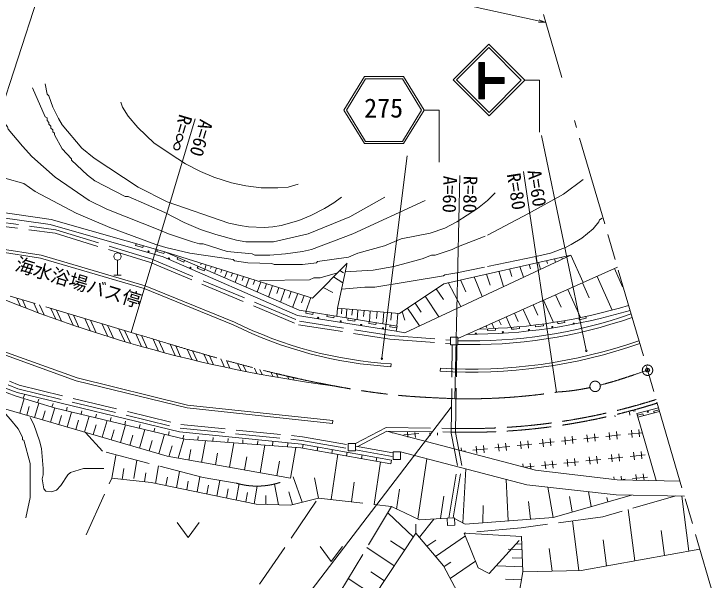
# Model space of a CAD drawing. Units: millimetres, scale not verified. Extents: x 40000 to 680000, y 20000 to 380000.
# Drawn here: x 477288 to 571478, y 243270 to 319511 of the extents above; entities that cross this region are included whole.
import ezdxf
from ezdxf.enums import TextEntityAlignment as Align

# ---------------------------------------------------------------- set-up
doc = ezdxf.new("R2010")
doc.units = ezdxf.units.MM
doc.header["$LTSCALE"] = 1000
doc.header["$PDMODE"] = 32
doc.header["$PDSIZE"] = 500
doc.linetypes.add('CHAIN', pattern=[18.5, 12, -1.5, 3.5, -1.5])
doc.linetypes.add('DASHED', pattern=[7.5, 6, -1.5])
for name, color, linetype, lineweight in [('M-BGD', 7, 'Continuous', 13), ('M-BMK', 2, 'CHAIN', 13), ('M-STR-HTXT', 7, 'Continuous', 13), ('M-STR-STRC', 7, 'Continuous', 13)]:
    doc.layers.add(name, color=color, linetype=linetype, lineweight=lineweight)
doc.layers.add('M-OTRS', color=6, linetype='Continuous')
doc.styles.add('ＭＳ ゴシック', font='')
doc.styles.get('ＭＳ ゴシック').set_extended_font_data('MS Gothic')

# ---------------------------------------------------------------- blocks, each defined once
blk = doc.blocks.new('バス停')
at = {"color": 7, "linetype": 'Continuous', "lineweight": 13}
for p, q in [((0, 2), (0, 0)), ((-0.5, 0), (0.5, 0))]:
    blk.add_line(p, q, dxfattribs=at)
blk.add_circle((0, 2.5), 0.5, dxfattribs=at)
blk = doc.blocks.new('畑')
at = {"color": 7, "linetype": 'Continuous', "lineweight": 13}
for p, q in [((-1.5, 2), (0, 0)), ((0, 0), (1.5, 2))]:
    blk.add_line(p, q, dxfattribs=at)
blk = doc.blocks.new('open_arrow')
at = {"color": 0, "linetype": 'Continuous', "lineweight": -2}
blk.add_lwpolyline([(7.5, 1.25), (0, 0), (7.5, -1.25)], dxfattribs=at)

msp = doc.modelspace()

# ---------------------------------------------------------------- hatches: boundary and pattern name
at = {"layer": 'M-STR-STRC'}
h = msp.add_hatch(dxfattribs=at)
h.set_pattern_fill('USER', color=256, style=0, pattern_type=2)
h.set_pattern_definition([(45, (540618, 312999), (-28.28427, 28.28427), [])])
h.paths.add_polyline_path([(540618, 312999), (539818, 312999), (539818, 308113), (540618, 308113), (540618, 310156), (543229, 310156), (543229, 310956), (540618, 310956)])

# ---------------------------------------------------------------- linework, layer by layer
at = {"layer": 'M-BGD', "linetype": 'CHAIN'}
msp.add_line((572368, 238024), (552700, 305204), dxfattribs=at)
at = {"layer": 'M-BGD'}
for p, q in [((553873, 297237), (551249, 295289)), ((527203, 294866), (522462, 292241)), ((551249, 295289), (546507, 292665)), ((462245, 293989), (482140, 291186)), ((464715, 294406), (482286, 291872)), ((532622, 294443), (522885, 289955)), ((546507, 292665), (541004, 289786)), ((482140, 291186), (497341, 286862)), ((482286, 291872), (497577, 287523)), ((540665, 289617), (536855, 288177)), ((480849, 286686), (469597, 288438)), ((480937, 287077), (469655, 288834)), ((493719, 288620), (493651, 288380)), ((493651, 288380), (494601, 288109)), ((494670, 288350), (494601, 288109)), ((496570, 287809), (496502, 287569)), ((496502, 287569), (497452, 287298)), ((497520, 287539), (497452, 287298)), ((517473, 281305), (497577, 287523)), ((497577, 287523), (515645, 279669)), ((494790, 282578), (480849, 286686)), ((494921, 282956), (480937, 287077)), ((497341, 286862), (515446, 278992)), ((499335, 286758), (499236, 286529)), ((499236, 286529), (500142, 286135)), ((500241, 286365), (500142, 286135)), ((529870, 276661), (552231, 287099)), ((552231, 287099), (535106, 283248)), ((547523, 286907), (541004, 285553)), ((547523, 286907), (547693, 285807)), ((548950, 286361), (549088, 285978)), ((550025, 286602), (550172, 286137)), ((550974, 286816), (551030, 286636)), ((502053, 285577), (501954, 285348)), ((502491, 285987), (502416, 285775)), ((503159, 285779), (502947, 285188)), ((503845, 285564), (503742, 285277)), ((522101, 286018), (517473, 281305)), ((540581, 285468), (536855, 284706)), ((537010, 275875), (558483, 285450)), ((545370, 285556), (545827, 284109)), ((546623, 285838), (546809, 285250)), ((547859, 286115), (548150, 285193)), ((501954, 285348), (502860, 284954)), ((502960, 285183), (502860, 284954)), ((504533, 285349), (504270, 284613)), ((505241, 285128), (505110, 284762)), ((505951, 284906), (505634, 284020)), ((506682, 284678), (506522, 284231)), ((521127, 285026), (521630, 284700)), ((540880, 284546), (541348, 283061)), ((542511, 284913), (543157, 282863)), ((543951, 285237), (544274, 284204)), ((558082, 285270), (559169, 282830)), ((507415, 284449), (507042, 283408)), ((508169, 284213), (507979, 283683)), ((508925, 283977), (508495, 282777)), ((509703, 283734), (509482, 283118)), ((520290, 284174), (521543, 283375)), ((537347, 283752), (538093, 282152)), ((539222, 284173), (540284, 281522)), ((555754, 284233), (557775, 279700)), ((506782, 277727), (494790, 282578)), ((506947, 278092), (494921, 282956)), ((510483, 283490), (509994, 282125)), ((511285, 283239), (511033, 282534)), ((512090, 282987), (511541, 281453)), ((512919, 282729), (512633, 281932)), ((518898, 282757), (520177, 282082)), ((524494, 282759), (521358, 282497)), ((535106, 283248), (529160, 279228)), ((534108, 282573), (535072, 281134)), ((535719, 283386), (537431, 280190)), ((553774, 283350), (554673, 281333)), ((513749, 282469), (513137, 280759)), ((514604, 282202), (514285, 281311)), ((515461, 281934), (514784, 280043)), ((516342, 281659), (515989, 280671)), ((550173, 281744), (550915, 280081)), ((551829, 282482), (553519, 278692)), ((517227, 281382), (516560, 279521)), ((532597, 281552), (534443, 278796)), ((548548, 281020), (549879, 278033)), ((520817, 279937), (520732, 278847)), ((529160, 279228), (520817, 279937)), ((521399, 279888), (521345, 279211)), ((522077, 279830), (521984, 278644)), ((522821, 279767), (522763, 279024)), ((530240, 279958), (531834, 277578)), ((531247, 280639), (532075, 279404)), ((545806, 279797), (546779, 277615)), ((547164, 280403), (547774, 279036)), ((515446, 278992), (528727, 276846)), ((515645, 279669), (528839, 277537)), ((516587, 279516), (516547, 279270)), ((516547, 279270), (517490, 279117)), ((517530, 279364), (517490, 279117)), ((519415, 279059), (519375, 278813)), ((519375, 278813), (520317, 278660)), ((520357, 278907), (520317, 278660)), ((523572, 279703), (523470, 278404)), ((524395, 279633), (524331, 278816)), ((525226, 279563), (525114, 278138)), ((526136, 279485), (526066, 278587)), ((527056, 279407), (526933, 277844)), ((528063, 279321), (527986, 278333)), ((528948, 279246), (528814, 277541)), ((529509, 279464), (529876, 278327)), ((544650, 279282), (545149, 278161)), ((554230, 278842), (554281, 278600)), ((522242, 278603), (522202, 278356)), ((522202, 278356), (523144, 278204)), ((523184, 278450), (523144, 278204)), ((525069, 278146), (525029, 277899)), ((525029, 277899), (525972, 277747)), ((526012, 277993), (525972, 277747)), ((541599, 277921), (541911, 277221)), ((542548, 278345), (542818, 277725)), ((543514, 278775), (544144, 277362)), ((550422, 278120), (550459, 277875)), ((550459, 277875), (550649, 277904)), ((550649, 277904), (551421, 278044)), ((551377, 278282), (551421, 278044)), ((553282, 278643), (553333, 278401)), ((553333, 278401), (554281, 278600)), ((527897, 277689), (527857, 277442)), ((527857, 277442), (528799, 277290)), ((528727, 276846), (528839, 277537)), ((540791, 277561), (540892, 277336)), ((541013, 277182), (541018, 276956)), ((541018, 276956), (542091, 276981)), ((542086, 277229), (542091, 276981)), ((544229, 277369), (544245, 277125)), ((544245, 277125), (544611, 277149)), ((544611, 277149), (545323, 277221)), ((545299, 277462), (545323, 277221)), ((547434, 277693), (547467, 277449)), ((547467, 277449), (548531, 277592)), ((548499, 277831), (548531, 277592)), ((469845, 276323), (485789, 270581)), ((528727, 276846), (529870, 276661)), ((537010, 276044), (536010, 276044)), ((536010, 276044), (536010, 275044)), ((537010, 275044), (537010, 276044)), ((469720, 275943), (485673, 270197)), ((536010, 275044), (537010, 275044)), ((462829, 274159), (477707, 268618)), ((462768, 273503), (477560, 268139)), ((528002, 272086), (528025, 272485)), ((534640, 271475), (534664, 271874)), ((485789, 270581), (500651, 266933)), ((485673, 270197), (500582, 266538)), ((477707, 268618), (499550, 263322)), ((478087, 265836), (478661, 267800)), ((478543, 267836), (478690, 268314)), ((480469, 267243), (480616, 267721)), ((478998, 265570), (479340, 266742)), ((480050, 265263), (480616, 267198)), ((482395, 266650), (482542, 267128)), ((484347, 266152), (484463, 266639)), ((500651, 266933), (520175, 264838)), ((476187, 266392), (497907, 260042)), ((481133, 264946), (481485, 266151)), ((482220, 264628), (482776, 266533)), ((484459, 263974), (485047, 265985)), ((486307, 265684), (486423, 266170)), ((488267, 265215), (488383, 265701)), ((500582, 266538), (520133, 264441)), ((560104, 265984), (560149, 265549)), ((560617, 266100), (560911, 266130)), ((561103, 265801), (564019, 266539)), ((563691, 256760), (561103, 265801)), ((561179, 265562), (561909, 265747)), ((561240, 265320), (564160, 266059)), ((561970, 265505), (561909, 265747)), ((563369, 266117), (564099, 266301)), ((563430, 265874), (563369, 266117)), ((483337, 264302), (483700, 265541)), ((485612, 263636), (485985, 264911)), ((486770, 263298), (487391, 265424)), ((489155, 262601), (489811, 264846)), ((490227, 264747), (490343, 265233)), ((492187, 264278), (492303, 264764)), ((520133, 264441), (520175, 264838)), ((558139, 265540), (558160, 265343)), ((487960, 262950), (488344, 264261)), ((491617, 261881), (492309, 264249)), ((494146, 263809), (494263, 264296)), ((496106, 263341), (496223, 263827)), ((490384, 262241), (490778, 263590)), ((492885, 261510), (493291, 262898)), ((494158, 261138), (494887, 263632)), ((496781, 260371), (497548, 262996)), ((498066, 262872), (498183, 263358)), ((499550, 263322), (515963, 261681)), ((500026, 262403), (500143, 262890)), ((527470, 263420), (547456, 258184)), ((528216, 263251), (528226, 263151)), ((529760, 262908), (531749, 263114)), ((530225, 263267), (530292, 262617)), ((531233, 263245), (531303, 262565)), ((533248, 263199), (533293, 262771)), ((534256, 263177), (534287, 262874)), ((554387, 262942), (554490, 261947)), ((555382, 263045), (555484, 262050)), ((556925, 262702), (558914, 262908)), ((557371, 263251), (557474, 262256)), ((558366, 263354), (558468, 262359)), ((559909, 263011), (561779, 263204)), ((560355, 263560), (560458, 262565)), ((561350, 263662), (561453, 262668)), ((495467, 260755), (495885, 262183)), ((499360, 259784), (500119, 262381)), ((500297, 262339), (515895, 261185)), ((502029, 262211), (502066, 262709)), ((502534, 259222), (503050, 262135)), ((504039, 262062), (504076, 262561)), ((506048, 261913), (506085, 262412)), ((506273, 258559), (506857, 261854)), ((508058, 261765), (508095, 262263)), ((510068, 261616), (510105, 262115)), ((512077, 261468), (512114, 261966)), ((545435, 262016), (545537, 261021)), ((546429, 262119), (546532, 261124)), ((547973, 261776), (549962, 261982)), ((548419, 262325), (548522, 261330)), ((549413, 262428), (549516, 261433)), ((550957, 262085), (552946, 262290)), ((551403, 262633), (551506, 261639)), ((552397, 262736), (552500, 261742)), ((553941, 262393), (555930, 262599)), ((498140, 260000), (498562, 261445)), ((500828, 259524), (501078, 260935)), ((510391, 257830), (511049, 261544)), ((514087, 261319), (514124, 261818)), ((514492, 257103), (515224, 261235)), ((515895, 261185), (527999, 259034)), ((515963, 261681), (528086, 259526)), ((516094, 261150), (516182, 261642)), ((518078, 260797), (518166, 261289)), ((520062, 260444), (520150, 260937)), ((523249, 261757), (522249, 261757)), ((522249, 261757), (522249, 260757)), ((523249, 260757), (523249, 261757)), ((537477, 261193), (537523, 260750)), ((539021, 260850), (541010, 261056)), ((539466, 261399), (539569, 260404)), ((540461, 261502), (540564, 260507)), ((542005, 261159), (543994, 261364)), ((542451, 261707), (542553, 260713)), ((543445, 261810), (543548, 260816)), ((544989, 261467), (546978, 261673)), ((490446, 257086), (490994, 260147)), ((497907, 260042), (514492, 257103)), ((504394, 258892), (504674, 260468)), ((519948, 254219), (520840, 260306)), ((522046, 260092), (522134, 260584)), ((522249, 260757), (523249, 260757)), ((524030, 259739), (524118, 260231)), ((529291, 260624), (528291, 260624)), ((528291, 260624), (528291, 259624)), ((529291, 260624), (546282, 256199)), ((529291, 259624), (529291, 260624)), ((537674, 260711), (538026, 260747)), ((555690, 260061), (555793, 259066)), ((557680, 260267), (557782, 259272)), ((558674, 260370), (558777, 259375)), ((560218, 260027), (562207, 260232)), ((560664, 260575), (560767, 259581)), ((561658, 260678), (561761, 259684)), ((493395, 257036), (493837, 259501)), ((508322, 258196), (508633, 259952)), ((512648, 257430), (512994, 259385)), ((525762, 253539), (526604, 259281)), ((526015, 259386), (526102, 259879)), ((527999, 259034), (528086, 259526)), ((528291, 259624), (529291, 259624)), ((531637, 251584), (532828, 259703)), ((545743, 259032), (545786, 258615)), ((546738, 259135), (546819, 258348)), ((548727, 259341), (548830, 258346)), ((549722, 259444), (549825, 258449)), ((551266, 259101), (553255, 259306)), ((551711, 259649), (551814, 258655)), ((552706, 259752), (552809, 258758)), ((554250, 259409), (556239, 259615)), ((554696, 259958), (554798, 258963)), ((557234, 259718), (559223, 259924)), ((491820, 256938), (492078, 258374)), ((496312, 256399), (496732, 258743)), ((537672, 251091), (538105, 258329)), ((546011, 258557), (547287, 258689)), ((547456, 258184), (558434, 256867)), ((548281, 258792), (550271, 258998)), ((494837, 256612), (495049, 257797)), ((497734, 256107), (497937, 257237)), ((499152, 255815), (499545, 258006)), ((501912, 255247), (502278, 257291)), ((516058, 253863), (514844, 257290)), ((518246, 254418), (517727, 257147)), ((557988, 257283), (558024, 256933)), ((558983, 257386), (559036, 256876)), ((560526, 257043), (562516, 257248)), ((560972, 257591), (561052, 256826)), ((561967, 257694), (562060, 256801)), ((490446, 257086), (495766, 256512)), ((495766, 256512), (509885, 253607)), ((500534, 255531), (500742, 256692)), ((504593, 254696), (504970, 256798)), ((507199, 254160), (507593, 256361)), ((512899, 253519), (512344, 256309)), ((522691, 253898), (523080, 256554)), ((543773, 251359), (543534, 256915)), ((546282, 256199), (558294, 254869)), ((558434, 256867), (566902, 256694)), ((558940, 256879), (559532, 256940)), ((503255, 254971), (503468, 256163)), ((505898, 254427), (506117, 255649)), ((509603, 253665), (510026, 256027)), ((528758, 252946), (529150, 255618)), ((549820, 251817), (549117, 255885)), ((554945, 253276), (554599, 255278)), ((508466, 253899), (508690, 255150)), ((511180, 253569), (511180, 254766)), ((514784, 253540), (514253, 255239)), ((514513, 253472), (518246, 254418)), ((534685, 251653), (535131, 254696)), ((549820, 251817), (560390, 254826)), ((552401, 252552), (552039, 254645)), ((557183, 253913), (557079, 254513)), ((558294, 254869), (567491, 254682)), ((568086, 247271), (567136, 254689)), ((509885, 253607), (514513, 253472)), ((540371, 251101), (540424, 253417)), ((546797, 251588), (546519, 253939)), ((531034, 249172), (527578, 252443)), ((528075, 253269), (531859, 251479)), ((560805, 245973), (559920, 252883)), ((531840, 249141), (533784, 251597)), ((531859, 251479), (535566, 251707)), ((536564, 251768), (535566, 251707)), ((535566, 251707), (535627, 250709)), ((536626, 250770), (536564, 251768)), ((536571, 251665), (537998, 250921)), ((537998, 250921), (549820, 251817)), ((531377, 249689), (531379, 250915)), ((535627, 250709), (536626, 250770)), ((553279, 244681), (552423, 251368)), ((531377, 249689), (523068, 237190)), ((535093, 245297), (531377, 249689)), ((537871, 249722), (545564, 249249)), ((564814, 246688), (564381, 250067)), ((529864, 247413), (527957, 248681)), ((532859, 247937), (534029, 248749)), ((534023, 246562), (538024, 249339)), ((545564, 249249), (545767, 244487)), ((557032, 245301), (556583, 248808)), ((528462, 245303), (524760, 247764)), ((545608, 248230), (544939, 248257)), ((545640, 247471), (543801, 247545)), ((549685, 244588), (549295, 247631)), ((553604, 244689), (569582, 247538)), ((535993, 243603), (539375, 245949)), ((545688, 246341), (544339, 246396)), ((537533, 240703), (535093, 245297)), ((535177, 245198), (536051, 245805)), ((545738, 245159), (542366, 245295)), ((527120, 243285), (525312, 244487)), ((545767, 244487), (545193, 241109)), ((545767, 244487), (553604, 244689)), ((525785, 241277), (522264, 243618)), ((545584, 243409), (543403, 243497))]:
    msp.add_line(p, q, dxfattribs=at)
at = {"layer": 'M-BGD', "linetype": 'DASHED'}
for p, q in [((464491, 292976), (482934, 290510)), ((464397, 292484), (482827, 290020)), ((482934, 290510), (495838, 286558)), ((482827, 290020), (495667, 286087)), ((495838, 286558), (515700, 278215)), ((552231, 287099), (553873, 283394)), ((495667, 286087), (515562, 277730)), ((520817, 279937), (522101, 286018)), ((515700, 278215), (527928, 276289)), ((515562, 277730), (527869, 275792)), ((527928, 276289), (536010, 275651)), ((527869, 275792), (536010, 275150)), ((536115, 263166), (536260, 275044)), ((536716, 263218), (536860, 275044)), ((469601, 272555), (477825, 269104)), ((469773, 273025), (477981, 269580)), ((477981, 269580), (499718, 264311)), ((477825, 269104), (499634, 263816)), ((499634, 263816), (516032, 262177)), ((499718, 264311), (516101, 262672)), ((523250, 261758), (527349, 263922)), ((527349, 263922), (536133, 263795)), ((489192, 260717), (486908, 263257)), ((523546, 261349), (527470, 263420)), ((527470, 263420), (536122, 263296)), ((536959, 258809), (536115, 263166)), ((537568, 258820), (536716, 263218)), ((516032, 262177), (522249, 261071)), ((516101, 262672), (522249, 261579)), ((523250, 261401), (528261, 260510)), ((502737, 257171), (489192, 260717)), ((523250, 260894), (528174, 260018)), ((535779, 251720), (536959, 258809)), ((536393, 251758), (537568, 258820)), ((507196, 256427), (502737, 257171)), ((487000, 249486), (490446, 257086)), ((510341, 242831), (518246, 254418)), ((518246, 254418), (528075, 253269)), ((566343, 254705), (556517, 251918)), ((528075, 253269), (518719, 237731)), ((556517, 251918), (545539, 250398)), ((545539, 250398), (537871, 249722)), ((537871, 249722), (539729, 245061)), ((541215, 244284), (545404, 248878)), ((539729, 245061), (541215, 244284))]:
    msp.add_line(p, q, dxfattribs=at)
at = {"layer": 'M-BGD'}
for points in [[(481483, 310106), (481737, 308751), (481991, 308497), (482499, 306973), (483261, 305449), (483769, 304603), (486394, 301470), (488087, 300115), (494014, 296221), (497909, 294273)], [(479790, 309598), (481483, 305703), (481737, 305534), (481737, 305195), (481991, 304941), (481991, 304687), (482245, 304433), (482245, 304179), (482499, 303925), (482499, 303671), (482753, 303502), (482753, 303248), (483769, 301385), (485039, 300031), (485039, 299861), (487156, 297829), (488172, 297067), (492236, 294951), (492659, 294951), (497570, 292834)], [(491643, 307651), (491897, 306973), (492659, 305788), (493929, 304264), (496131, 302147), (499348, 300031)], [(475320, 305955), (475557, 305449), (476403, 304349), (476488, 304010), (478435, 301724), (479705, 300369), (482838, 297575), (487410, 294443), (489781, 293257), (496893, 290463)], [(499348, 300031), (500364, 299353), (502396, 298337), (504174, 297575), (506545, 296813), (508492, 296390), (510524, 296136), (512810, 296136), (514165, 296221), (515519, 296644)], [(472509, 298168), (473440, 298168), (478605, 296729), (480129, 295628), (485632, 292749), (490204, 290802), (496385, 288516)], [(521361, 294866), (520345, 294104), (519075, 293342), (517213, 292411), (515604, 291733), (513233, 291056), (512133, 290887), (510947, 290802), (508831, 290887), (507730, 291056), (506206, 291395), (497909, 294273)], [(542020, 295459), (541004, 294443), (539649, 293342), (536855, 291564)], [(497570, 292834), (500195, 291479), (502396, 290548), (504428, 289871), (507222, 289109), (508492, 288855), (512217, 288855), (516874, 289955), (522462, 292241)], [(552265, 288516), (553704, 289363), (555228, 290633), (555990, 291564), (556075, 291818), (556413, 292072)], [(536855, 291564), (535247, 290717), (533299, 290040), (529405, 289278), (527119, 288347), (523563, 287331)], [(496893, 290463), (498078, 289955), (501295, 288855), (502227, 288601), (502735, 288601), (505952, 287585), (509339, 287246), (509677, 287077), (511709, 287077), (513826, 287246), (516112, 287585), (517297, 287839), (522885, 289955)], [(496385, 288516), (497739, 288093), (500957, 287331), (506799, 286484), (506968, 286315), (508746, 286061), (511963, 285976), (512302, 285807), (516112, 285807), (517975, 286061), (518144, 286230), (522293, 286823), (523563, 287331)], [(552265, 288516), (551503, 288093), (549471, 287331), (547523, 286907)], [(536855, 288177), (536263, 287839), (533977, 287077), (533469, 287077), (532199, 286569), (528389, 285553), (525595, 285045), (521854, 284848)], [(520797, 284690), (518483, 284029), (517636, 284029), (517043, 283775), (510355, 283690)], [(536855, 284706), (535247, 284452), (535077, 284283), (525849, 282759), (524494, 282759)], [(477560, 268139), (482850, 266510), (500297, 262339)], [(475472, 266503), (476827, 264979), (477843, 263709), (478435, 262608), (478435, 262269), (478605, 262185), (479451, 259052), (479451, 254480), (478859, 251771)], [(479451, 265233), (479959, 264301), (480721, 262100), (480975, 261084), (481229, 258375), (481229, 257528), (481060, 257020), (481314, 255665), (481568, 255327), (482330, 255242), (483007, 255496), (483600, 256089), (484531, 257528), (484870, 257867), (486648, 258375), (489357, 258375)]]:
    msp.add_lwpolyline(points, dxfattribs=at)
for centre, radius in [((495381, 287573), 75), ((498128, 286640), 75), ((501026, 285377), 75), ((518219, 278670), 75), ((521256, 278199), 75), ((552588, 277886), 75), ((524003, 277698), 75), ((526940, 277247), 75), ((546575, 277025), 75), ((549716, 277430), 75), ((539431, 276535), 75), ((543062, 276738), 75), ((554298, 274217), 100), ((526789, 273174), 100), ((562578, 266037), 75)]:
    msp.add_circle(centre, radius, dxfattribs=at)
for centre, radius, start, end in [((538248, 352647), 75515, 271.22829, 286.72766), ((538892, 340500), 64950, 268.3393, 289.26086), ((538248, 352647), 76215, 270.00739, 286.72389), ((531114, 326518), 54121, 243.47801, 266.72774), ((538892, 340500), 65450, 268.352, 289.23836), ((531114, 326518), 54521, 243.49456, 266.72774), ((538821, 339927), 68579, 266.50492, 289.31447), ((538821, 339927), 68179, 266.50492, 289.31447)]:
    msp.add_arc(centre, radius, start, end, dxfattribs=at)
at = {"layer": 'M-BGD', "linetype": 'DASHED'}
for centre, radius, start, end in [((538373, 347766), 84000, 268.4718, 287.54008), ((538373, 347766), 84500, 268.47388, 287.53285), ((509991, 265981), 9954, 253.6941, 296.88607)]:
    msp.add_arc(centre, radius, start, end, dxfattribs=at)
at = {"layer": 'M-BMK'}
msp.add_line((493062, 276695), (459068, 286862), dxfattribs=at)
for centre in [(562534, 271614), (555484, 269441)]:
    msp.add_circle(centre, 700, dxfattribs=at)
msp.add_arc((538373, 347766), 80000, 268.73121, 278.71468, dxfattribs=at)
for points in [[(493062, 276695), (500178, 274548), (507327, 272514), (514536, 270703), (521821, 269233), (529183, 268220), (536601, 267785)], [(556163, 269609), (557773, 270053), (559369, 270547), (560954, 271072), (562534, 271614)], [(550494, 268689), (551362, 268750), (552228, 268843), (553090, 268965), (553948, 269113), (554801, 269286)]]:
    msp.add_spline(points, degree=3, dxfattribs=at)
at = {"layer": 'M-OTRS'}
msp.add_point((562534, 271614), dxfattribs=at)
at = {"layer": 'M-STR-HTXT'}
for p, q in [((548872, 318361), (459387, 338048)), ((473129, 299165), (481754, 325629)), ((551024, 310965), (548556, 319450)), ((548872, 318361), (547860, 318413)), ((548872, 318361), (547931, 318739)), ((501658, 305437), (493062, 276695)), ((536603, 267785), (537267, 297778)), ((550300, 268660), (545827, 298324))]:
    msp.add_line(p, q, dxfattribs=at)
msp.add_lwpolyline([(536104, 266658), (513488, 237064), (481936, 237064)], dxfattribs=at)
at = {"layer": 'M-STR-STRC'}
for p, q in [((539818, 312999), (539818, 308113)), ((539818, 312999), (540618, 312999)), ((540618, 312999), (540618, 310956)), ((524440, 311088), (521676, 306588)), ((524440, 311088), (529712, 311088)), ((532476, 306588), (529712, 311088)), ((540618, 310956), (543229, 310956)), ((543229, 310156), (543229, 310956)), ((524607, 310788), (522028, 306588)), ((524607, 310788), (529544, 310788)), ((532124, 306588), (529544, 310788)), ((540618, 310156), (543229, 310156)), ((540618, 310156), (540618, 308113)), ((546004, 310605), (548004, 310605)), ((548004, 310605), (548004, 303605)), ((539818, 308113), (540618, 308113)), ((521676, 306588), (524440, 302088)), ((522028, 306588), (524607, 302388)), ((529544, 302388), (532124, 306588)), ((529712, 302088), (532476, 306588)), ((532476, 306588), (534476, 306588)), ((534476, 306588), (534476, 299588)), ((524607, 302388), (529544, 302388)), ((554278, 274315), (548255, 303189)), ((524440, 302088), (529712, 302088)), ((526802, 273273), (530210, 300462)), ((477670, 281298), (478148, 280246)), ((478433, 281070), (478947, 279939)), ((479959, 280614), (480538, 279339)), ((480721, 280386), (481330, 279047)), ((482247, 279929), (482907, 278478)), ((483010, 279701), (483692, 278200)), ((484535, 279245), (485256, 277660)), ((485298, 279017), (486034, 277397)), ((486824, 278560), (487586, 276884)), ((487586, 278332), (488358, 276635)), ((489112, 277876), (489897, 276150)), ((489875, 277648), (490663, 275913)), ((491400, 277192), (492190, 275454)), ((492163, 276963), (492951, 275230)), ((493693, 276498), (494466, 274796)), ((494460, 276260), (495221, 274585)), ((495992, 275790), (496726, 274175)), ((496756, 275558), (497476, 273976)), ((498283, 275099), (498970, 273589)), ((499045, 274873), (499714, 273401)), ((500567, 274425), (501197, 273038)), ((501326, 274204), (501937, 272861)), ((502843, 273768), (503410, 272519)), ((503600, 273552), (504144, 272354)), ((505111, 273127), (505608, 272034)), ((505866, 272916), (506338, 271879)), ((507373, 272501), (507792, 271579)), ((508125, 272297), (508517, 271435)), ((509627, 271892), (509962, 271156)), ((510377, 271692), (510682, 271021)), ((511874, 271298), (512118, 270762)), ((512622, 271104), (512834, 270637)), ((514077, 270801), (514261, 270397)), ((514807, 270645), (514972, 270282))]:
    msp.add_line(p, q, dxfattribs=at)
for points in [[(541206, 305807), (546004, 310605), (541167, 315442), (536369, 310644)], [(541206, 306260), (545551, 310605), (541167, 314989), (536822, 310644)]]:
    msp.add_lwpolyline(points, close=True, dxfattribs=at)
msp.add_arc((543534, 448853), 180841, 246.11487, 262.46922, dxfattribs=at)

# ---------------------------------------------------------------- block references
at = {"layer": 'M-BGD', "xscale": 1000, "yscale": 1000}
for name, p in [('バス停', (491220, 284402)), ('畑', (500724, 249114)), ('畑', (519972, 245906))]:
    msp.add_blockref(name, p, dxfattribs=at)
at = {"layer": 'M-STR-HTXT', "rotation": 232.6}
msp.add_blockref('open_arrow', (536104, 266658), dxfattribs=at)
at = {"layer": 'M-STR-STRC'}
for p, rotation in [((554278, 274315), 101.8), ((526802, 273273), 82.9)]:
    msp.add_blockref('open_arrow', p, dxfattribs=dict(at, rotation=rotation))

# ---------------------------------------------------------------- texts
at = {"layer": 'M-BGD', "style": 'ＭＳ ゴシック'}
msp.add_text('海水浴場バス停', height=1833, rotation=343, dxfattribs=at).set_placement((485519, 282013), align=Align.BOTTOM_CENTER)
at = {"layer": 'M-STR-HTXT', "style": 'ＭＳ ゴシック'}
for s, rotation, p in [('R=∞', 253.402, (499032, 306299)), ('A=60', 253.183, (501803, 305619)), ('A=60', 268.717, (534517, 297781)), ('R=80', 278.948, (543052, 297886)), ('A=60', 278.948, (545827, 298324)), ('R=80', 268.729, (537267, 297778))]:
    msp.add_text(s, height=1833, rotation=rotation, dxfattribs=at).set_placement(p, align=Align.BOTTOM_LEFT)
at = {"layer": 'M-STR-STRC', "style": 'ＭＳ ゴシック'}
msp.add_text('275', height=2566, dxfattribs=at).set_placement((527029, 304815), align=Align.BOTTOM_CENTER)

doc.saveas('drawing.dxf')
